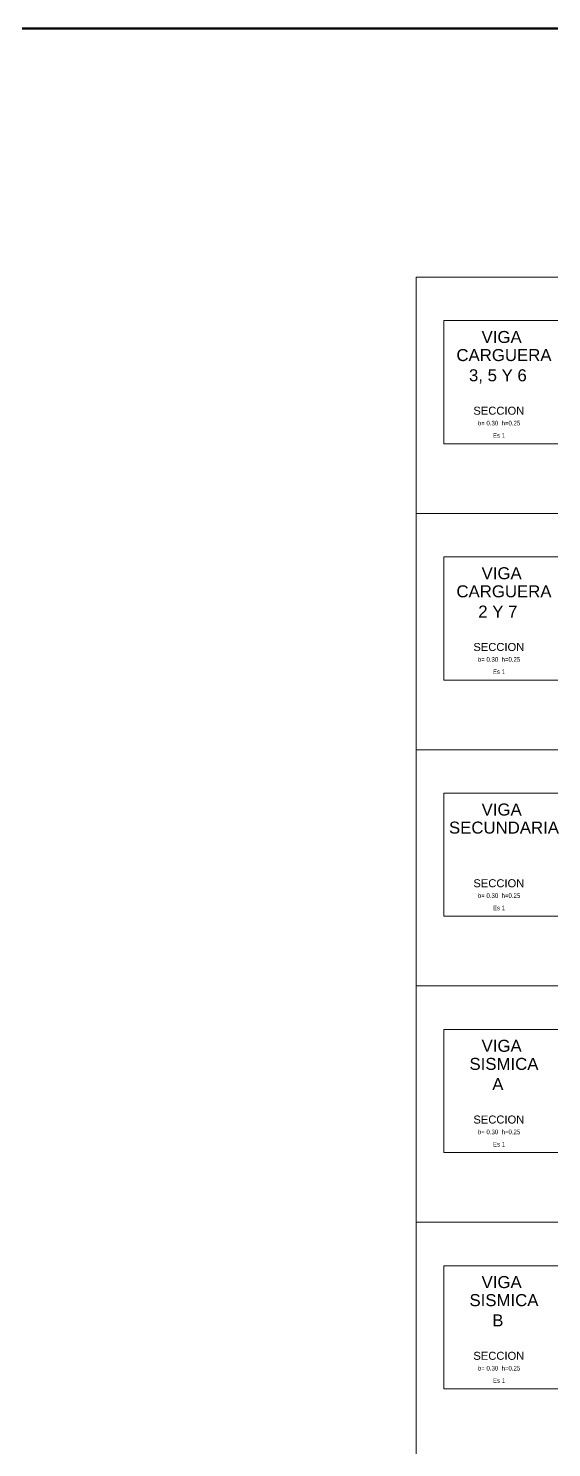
# Model space of a CAD drawing. Header units: metres. Extents: x -3 to 176, y -9 to 24.
# Drawn here: x 82.57 to 89.2, y 6.35 to 24.34 of the extents above; entities that cross this region are included whole.
import ezdxf
from ezdxf.enums import TextEntityAlignment as Align

# ---------------------------------------------------------------- set-up
doc = ezdxf.new("R2010")
doc.units = ezdxf.units.M
for name, color, linetype, lineweight in [('DESP.CUADROS', 7, 'Continuous', 5), ('DESP.TEXTO', 7, 'Continuous', 5), ('DESP.VIGAS', 7, 'Continuous', 5), ('MARQ.CUADROS', 7, 'Continuous', 80)]:
    doc.layers.add(name, color=color, linetype=linetype, lineweight=lineweight)
doc.styles.get("Standard").update_dxf_attribs({"font": 'arial.ttf'})
doc.styles.add('TEXTOS', font='arial.ttf', dxfattribs={"height": 0.15})

msp = doc.modelspace()

# ---------------------------------------------------------------- linework, layer by layer
at = {"layer": 'DESP.CUADROS'}
for points in [[(102.56815, 21.18609), (87.48141, 21.18609), (87.48141, 18.19213), (102.56815, 18.19213)], [(102.56815, 18.19213), (87.48141, 18.19213), (87.48141, 15.19817), (102.56815, 15.19817)], [(102.56815, 15.19817), (87.48141, 15.19817), (87.48141, 12.20422), (102.56815, 12.20422)], [(102.56815, 12.20422), (87.48141, 12.20422), (87.48141, 9.21026), (102.56815, 9.21026)], [(102.56815, 9.21026), (87.48141, 9.21026), (87.48141, 6.2163), (102.56815, 6.2163)]]:
    msp.add_lwpolyline(points, close=True, dxfattribs=at)
at = {"layer": 'DESP.VIGAS'}
for p, q in [((87.82985, 20.63539), (87.82985, 19.07511)), ((87.82985, 20.63539), (89.276, 20.63539)), ((87.82985, 19.07511), (89.276, 19.07511)), ((87.82985, 17.64143), (87.82985, 16.08115)), ((87.82985, 17.64143), (89.276, 17.64143)), ((87.82985, 16.08115), (89.276, 16.08115)), ((87.82985, 14.64747), (87.82985, 13.08719)), ((87.82985, 14.64747), (89.276, 14.64747)), ((87.82985, 13.08719), (89.276, 13.08719)), ((87.82985, 11.65352), (87.82985, 10.09324)), ((87.82985, 11.65352), (89.276, 11.65352)), ((87.82985, 10.09324), (89.276, 10.09324)), ((87.82985, 8.65956), (87.82985, 7.09928)), ((87.82985, 8.65956), (89.276, 8.65956)), ((87.82985, 7.09928), (89.276, 7.09928))]:
    msp.add_line(p, q, dxfattribs=at)
at = {"layer": 'MARQ.CUADROS'}
msp.add_lwpolyline([(64.14286, -8.91147), (111.64286, -8.91147), (111.64286, 24.33853), (64.14286, 24.33853)], close=True, dxfattribs=at)

# ---------------------------------------------------------------- texts
at = {"layer": 'DESP.TEXTO'}
for s, height, p in [('VIGA ', 0.152127, (88.59228, 20.35206)), ('CARGUERA', 0.152127, (88.59228, 20.12307)), ('3, 5 Y 6', 0.152127, (88.51489, 19.86664)), ('VIGA ', 0.152127, (88.59228, 17.3581)), ('CARGUERA', 0.152127, (88.59228, 17.12912)), ('2 Y 7', 0.152127, (88.51489, 16.87269)), ('VIGA ', 0.152127, (88.59228, 14.36415)), ('SECUNDARIA', 0.152127, (88.59228, 14.13516)), ('VIGA ', 0.152127, (88.59228, 11.37019)), ('SISMICA', 0.152127, (88.59228, 11.1412)), ('A', 0.15213, (88.51489, 10.88477)), ('VIGA ', 0.152127, (88.59228, 8.37623)), ('SISMICA', 0.152127, (88.59228, 8.14725)), ('B', 0.15213, (88.51489, 7.89082))]:
    msp.add_text(s, height=height, dxfattribs=at).set_placement(p, align=Align.CENTER)
at = {"layer": 'DESP.TEXTO', "style": 'TEXTOS'}
for p in [(88.52729, 19.44332), (88.52729, 16.44937), (88.52729, 13.45541), (88.52729, 10.46145), (88.52729, 7.4675)]:
    msp.add_text('SECCION', height=0.101418, dxfattribs=at).set_placement(p, align=Align.CENTER)
at = {"layer": 'DESP.TEXTO', "width": 0.75}
for s, height, p in [('b= 0.30  h=0.25', 0.0585105, (88.52997, 19.30747)), ('Es 1', 0.058511, (88.52997, 19.15144)), ('b= 0.30  h=0.25', 0.0585105, (88.52997, 16.31351)), ('Es 1', 0.058511, (88.52997, 16.15749)), ('b= 0.30  h=0.25', 0.0585105, (88.52997, 13.31956)), ('Es 1', 0.058511, (88.52997, 13.16353)), ('b= 0.30  h=0.25', 0.0585105, (88.52997, 10.3256)), ('Es 1', 0.058511, (88.52997, 10.16957)), ('b= 0.30  h=0.25', 0.0585105, (88.52997, 7.33164)), ('Es 1', 0.058511, (88.52997, 7.17562))]:
    msp.add_text(s, height=height, dxfattribs=at).set_placement(p, align=Align.CENTER)

doc.saveas('drawing.dxf')
